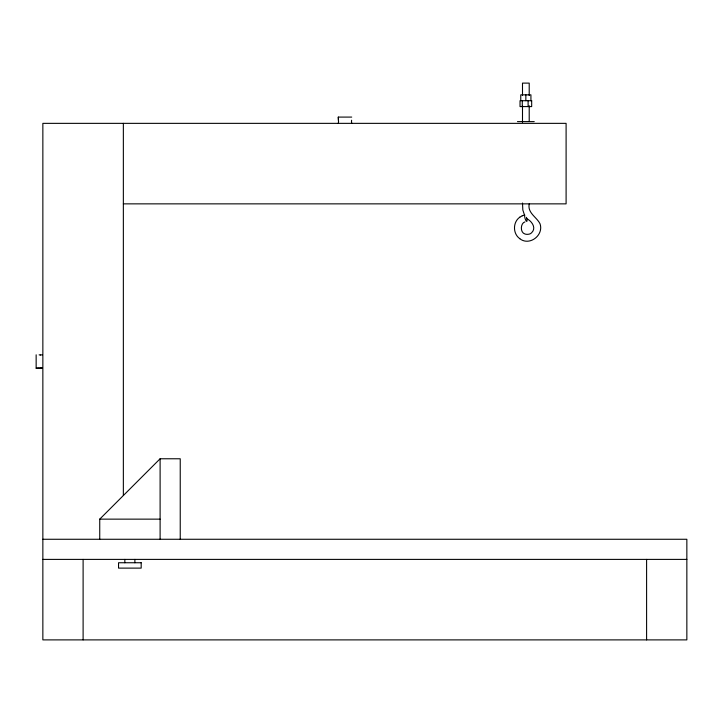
<?xml version="1.0" encoding="UTF-8"?>
<svg xmlns="http://www.w3.org/2000/svg" width="723" height="723" viewBox="0 0 723 723"><rect width="100%" height="100%" fill="white"/><g stroke="black" fill="none" stroke-linecap="round" stroke-linejoin="round"><path stroke-width="1.08" d="M338.518 121.952L338.518 121.473M351.541 122.865L351.703 123.353L351.477 121.554M338.509 122.115L338.509 121.247M351.495 121.681L351.604 120.226M338.5 122.115L338.409 123.136M338.436 122.865L338.292 123.353M40.307 355.011L42.422 354.803M99.738 539.268L99.738 519.141L160.108 458.771L180.235 458.771L180.235 539.268M519.81 217.189C512.715 222.106 512.715 233.773 519.81 238.68M522.259 215.779L524.591 215.056M524.925 221.925C520.605 222.892 519.692 232.607 525.106 234.062C526.669 234.568 530.049 234.55 531.477 232.887C536.791 228.061 531.812 221.075 526.642 218.599M519.647 217.289L522.449 215.671M40.307 367.989L36.15 368.206L36.15 354.794M39.295 368.088L36.15 368.206M40.307 368.007L41.175 368.007M40.47 367.98L41.012 367.98M338.5 121.247L338.292 117.09L351.703 117.09M517.469 121.609L534.234 121.609M123.353 203.859L566.1 203.859L566.1 123.353L42.856 123.353L42.856 639.891L686.85 639.891L686.85 539.268L42.856 539.268M99.738 519.141L160.108 519.141M42.856 559.394L686.85 559.394M40.307 354.993L39.123 354.839M41.175 367.989L42.422 368.197M41.582 368.007L42.413 368.206M519.647 238.59C529.29 246.471 544.003 235.291 540.045 223.832C536.809 217.108 527.266 213.014 529.209 203.958M524.518 215.129L522.837 209.995L522.494 203.009M338.436 120.497L338.292 117.09M646.597 559.394L646.597 639.891M530.926 100.714L530.926 94.849L520.759 94.849L520.759 100.714M529.209 95.535L529.209 83.109L522.494 83.109L522.494 95.436M529.209 105.694L529.209 121.509M528.106 100.714L528.106 106.588M525.847 94.849L525.847 100.714M522.494 105.522L522.494 122.332M522.286 100.714L522.286 106.588M160.108 458.771L160.108 539.268M134.885 559.394L134.885 562.747M124.844 559.394L124.844 562.747M123.353 123.353L123.353 495.309M83.109 559.394L83.109 639.891M526.461 217.334A3.353 0.84 73.9 0 1 526.913 221.292A3.353 0.84 73.9 0 1 525.241 219.006A3.353 0.84 73.9 0 1 524.79 215.047M531.676 100.714L520.027 100.714L520.027 106.588L531.676 106.588L531.676 100.714M141.184 562.747L118.545 562.747L118.545 568.115L141.184 568.115L141.184 562.747"/></g></svg>
